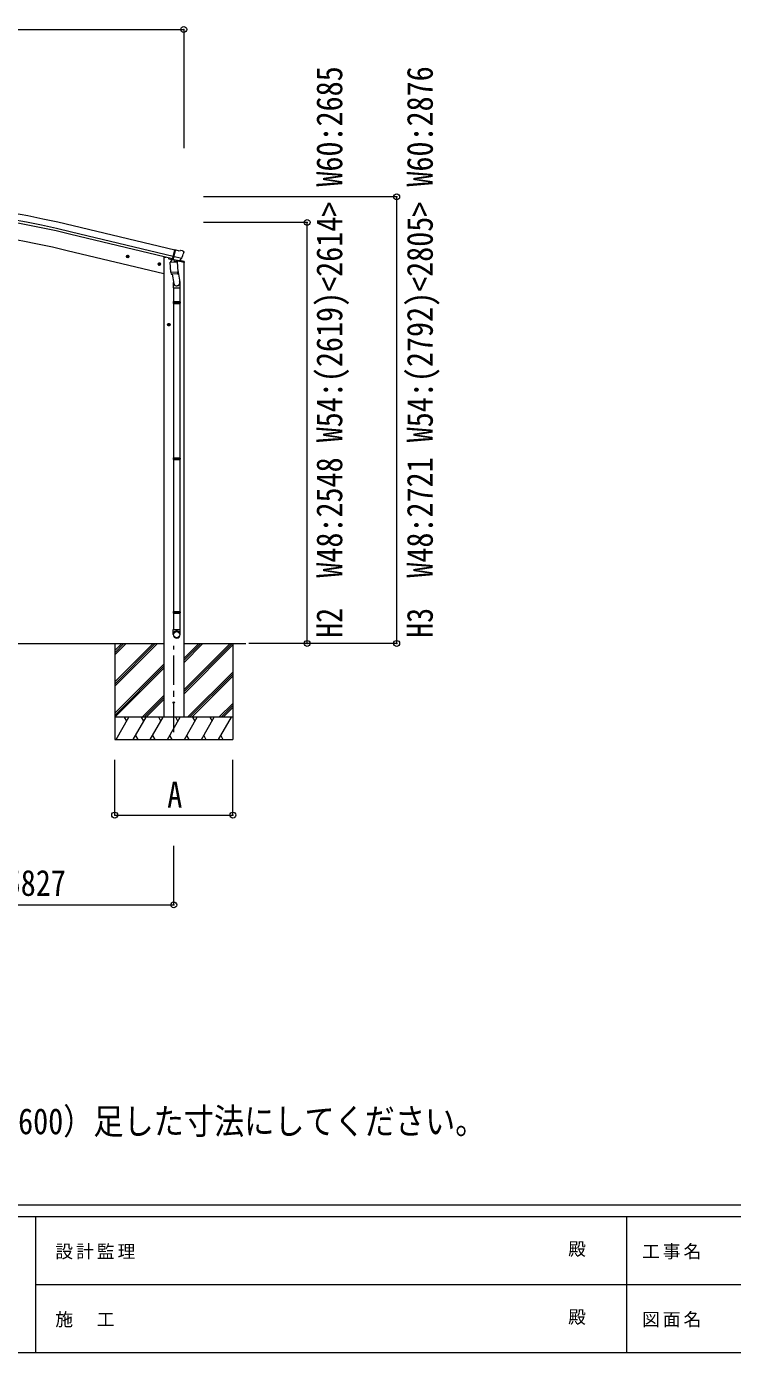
# Model space of a CAD drawing. Units: millimetres at full size, sheet at 1:40; details may follow other scales. Extents: x -11181 to 11305, y -7804 to 7716.
# Drawn here: x -4596 to 181, y -7804 to 1168 of the extents above; entities that cross this region are included whole.
import ezdxf
from ezdxf.enums import TextEntityAlignment as Align

# ---------------------------------------------------------------- set-up
doc = ezdxf.new("R2010")
doc.units = ezdxf.units.MM
doc.header["$LTSCALE"] = 40
doc.header["$PDMODE"] = 32
doc.header["$PDSIZE"] = 40
doc.linetypes.add('CHAIN1', pattern=[8, 5, -1, 1, -1])
for name, color, linetype, lineweight in [('0-0_0', 7, 'Continuous', 9), ('0-1_本体', 4, 'Continuous', 9), ('0-2_部品', 7, 'Continuous', 9), ('0-4_TABLE1', 7, 'Continuous', 18), ('0-6_OTH_LINE', 7, 'Continuous', 9), ('0-8_PARTS2', 5, 'CHAIN1', 9), ('0-A_寸法', 6, 'Continuous', 9), ('F-0_240', 7, 'Continuous', 9)]:
    doc.layers.add(name, color=color, linetype=linetype, lineweight=lineweight)
doc.styles.add('ＭＳ ゴシック', font='')
doc.styles.get('ＭＳ ゴシック').set_extended_font_data('MS Gothic')

msp = doc.modelspace()

# ---------------------------------------------------------------- linework, layer by layer
at = {"layer": '0-0_0'}
for p, q in [((-8198.71, -3006.23), (-3666.69, -3006.23)), ((-3999.69, -3054.82), (-3951.09, -3006.22)), ((-3999.69, -3266.95), (-3738.96, -3006.23)), ((-3999.69, -3281.09), (-3724.82, -3006.23)), ((-3999.69, -3295.24), (-3710.67, -3006.23)), ((-3999.69, -3083.11), (-3922.81, -3006.23)), ((-3999.69, -3068.96), (-3936.95, -3006.23)), ((-3532.69, -3006.23), (-3111.53, -3006.23)), ((-3532.69, -3320.45), (-3218.46, -3006.23)), ((-3532.69, -3334.59), (-3204.32, -3006.23)), ((-3532.69, -3136.61), (-3402.31, -3006.23)), ((-3532.69, -3122.46), (-3416.45, -3006.23)), ((-3532.69, -3108.32), (-3430.59, -3006.23)), ((-3532.69, -3348.74), (-3199.69, -3015.74)), ((-3199.69, -3006.23), (-3199.69, -3656.23)), ((-3999.69, -3479.08), (-3666.69, -3146.09)), ((-3999.69, -3493.23), (-3666.69, -3160.23)), ((-3998.54, -3506.23), (-3666.69, -3174.37)), ((-3506.33, -3506.23), (-3199.69, -3199.59)), ((-3492.19, -3506.23), (-3199.69, -3213.73)), ((-3478.04, -3506.23), (-3199.69, -3227.87)), ((-3814.7, -3506.23), (-3666.69, -3358.22)), ((-3800.55, -3506.23), (-3666.69, -3372.36)), ((-3786.41, -3506.23), (-3666.69, -3386.5)), ((-3294.2, -3506.23), (-3199.69, -3411.72)), ((-3280.05, -3506.23), (-3199.69, -3425.86)), ((-3265.91, -3506.23), (-3199.69, -3440)), ((-3199.69, -3506.23), (-3999.69, -3506.23)), ((-3989.4, -3656.23), (-3902.8, -3506.23)), ((-3917.8, -3532.21), (-3932.8, -3506.23)), ((-3873.93, -3656.23), (-3787.33, -3506.23)), ((-3802.33, -3532.21), (-3817.33, -3506.23)), ((-3758.46, -3656.23), (-3671.86, -3506.23)), ((-3686.86, -3532.21), (-3701.86, -3506.23)), ((-3532.69, -3506.23), (-3666.69, -3506.23)), ((-3642.99, -3656.23), (-3556.39, -3506.23)), ((-3571.39, -3532.21), (-3586.39, -3506.22)), ((-3527.52, -3656.23), (-3440.92, -3506.23)), ((-3455.92, -3532.21), (-3470.92, -3506.23)), ((-3412.05, -3656.23), (-3325.45, -3506.23)), ((-3355.45, -3506.23), (-3340.45, -3532.21)), ((-3296.58, -3656.23), (-3209.98, -3506.23)), ((-3858.93, -3630.25), (-3843.93, -3656.23)), ((-3743.46, -3630.25), (-3728.46, -3656.23)), ((-3627.99, -3630.25), (-3612.99, -3656.23)), ((-3512.52, -3630.25), (-3497.52, -3656.23)), ((-3397.05, -3630.25), (-3382.05, -3656.23)), ((-3281.58, -3630.25), (-3266.58, -3656.23))]:
    msp.add_line(p, q, dxfattribs=at)
msp.add_lwpolyline([(-3999.69, -3006.23), (-3999.69, -3656.23), (-3199.69, -3656.23)], dxfattribs=at)
at = {"layer": '0-1_本体'}
for p, q in [((-3607.63, -404.31), (-4295.54, -239.16)), ((-3603.7, -387.95), (-4291.62, -222.79)), ((-3593.62, -345.97), (-4281.54, -180.82)), ((-3666.69, -506.35), (-4321.92, -349.04)), ((-3590.37, -346.75), (-3604.37, -405.09)), ((-3590.37, -346.75), (-3593.62, -345.97)), ((-3666.69, -393.23), (-3653.81, -393.23)), ((-3666.69, -393.23), (-3666.69, -3506.24)), ((-3604.37, -405.09), (-3607.63, -404.31)), ((-3532.69, -429.5), (-3532.69, -3506.24))]:
    msp.add_line(p, q, dxfattribs=at)
for radius in [7073, 7029.83, 7013, 6900]:
    msp.add_arc((-5932.7, -7058.39), radius, 76.5, 103.5, dxfattribs=at)
at = {"layer": '0-2_部品'}
for p, q in [((-3567.3, -350.56), (-3593.23, -344.34)), ((-3567.3, -350.56), (-3554.04, -347.87)), ((-3539.56, -351.05), (-3552.74, -347.89)), ((-3536.46, -353.3), (-3532.61, -359.6)), ((-3921.17, -386.13), (-3901.72, -390.8)), ((-3913.57, -381.26), (-3918.74, -386.71)), ((-3913.78, -398.18), (-3909.11, -378.74)), ((-3906.28, -383.02), (-3913.57, -381.26)), ((-3909.31, -395.66), (-3904.14, -390.21)), ((-3904.14, -390.21), (-3906.28, -383.02)), ((-3707.25, -437.48), (-3687.8, -442.15)), ((-3699.65, -432.62), (-3704.82, -438.07)), ((-3699.86, -449.54), (-3695.19, -430.1)), ((-3692.36, -434.37), (-3699.65, -432.62)), ((-3695.39, -447.02), (-3690.22, -441.57)), ((-3690.22, -441.57), (-3692.36, -434.37)), ((-3634.77, -397.8), (-3634.77, -401.05)), ((-3612.71, -410.29), (-3630.94, -405.92)), ((-3623.37, -427.74), (-3577.69, -424.54)), ((-3618.7, -494.58), (-3623.37, -427.74)), ((-3608.96, -405.97), (-3622.27, -421.29)), ((-3622.27, -421.29), (-3621.83, -427.63)), ((-3608.01, -405.91), (-3608.96, -405.97)), ((-3604.93, -408.38), (-3606.46, -408.01)), ((-3568.23, -417.19), (-3604.93, -408.38)), ((-3546.3, -402.18), (-3603.81, -388.38)), ((-3598.98, -410.2), (-3597.96, -424.81)), ((-3570.77, -419.2), (-3596.58, -425.63)), ((-3579.46, -421.36), (-3579.23, -424.65)), ((-3577.69, -424.54), (-3573.01, -491.38)), ((-3565.86, -417.66), (-3573.38, -415.86)), ((-3530.22, -430.1), (-3573.15, -419.79)), ((-3570.06, -417.42), (-3570.01, -418.16)), ((-3566.7, -417.56), (-3568.23, -417.19)), ((-3563.15, -417.09), (-3546.77, -402.6)), ((-3559.45, -413.82), (-3532.52, -420.29)), ((-3532.24, -361.88), (-3532.52, -363.03)), ((-3530.22, -423.21), (-3530.22, -430.1)), ((-3618.7, -494.58), (-3573.01, -491.38)), ((-3618.69, -494.57), (-3617.8, -507.27)), ((-3574, -505.99), (-3615.69, -508.9)), ((-3610.26, -508.52), (-3599.53, -572.11)), ((-3574.74, -466.61), (-3558.83, -562.79)), ((-3572.15, -503.85), (-3573.02, -491.38)), ((-3572.55, -505.21), (-3572.55, -505.21)), ((-3602.68, -565.29), (-3602.68, -599.95)), ((-3602.68, -599.95), (-3556.68, -599.95)), ((-3600.68, -599.95), (-3600.68, -693.95)), ((-3558.68, -599.95), (-3558.68, -693.95)), ((-3556.68, -599.95), (-3556.68, -565.59)), ((-3602.68, -695.95), (-3601.68, -693.95)), ((-3602.68, -695.95), (-3556.68, -695.95)), ((-3602.68, -695.95), (-3602.68, -703.95)), ((-3602.68, -703.95), (-3556.68, -703.95)), ((-3602.68, -703.95), (-3601.68, -705.95)), ((-3601.68, -693.95), (-3557.68, -693.95)), ((-3601.68, -705.95), (-3557.68, -705.95)), ((-3600.68, -705.95), (-3600.68, -1750.29)), ((-3558.68, -705.95), (-3558.68, -1750.29)), ((-3556.68, -695.95), (-3557.68, -693.95)), ((-3642.89, -849.81), (-3622.89, -849.81)), ((-3636.64, -843.31), (-3640.39, -849.81)), ((-3629.14, -843.31), (-3636.64, -843.31)), ((-3632.89, -859.81), (-3632.89, -839.81)), ((-3625.38, -849.81), (-3629.14, -843.31)), ((-3629.14, -856.31), (-3625.38, -849.81)), ((-3602.68, -1752.29), (-3601.68, -1750.29)), ((-3602.68, -1752.29), (-3556.68, -1752.29)), ((-3602.68, -1752.29), (-3602.68, -1760.29)), ((-3602.68, -1760.29), (-3556.68, -1760.29)), ((-3602.68, -1760.29), (-3601.68, -1762.29)), ((-3601.68, -1750.29), (-3557.68, -1750.29)), ((-3601.68, -1762.29), (-3557.68, -1762.29)), ((-3600.68, -1762.29), (-3600.68, -2790.32)), ((-3558.68, -1762.29), (-3558.68, -2790.32)), ((-3556.68, -1752.29), (-3557.68, -1750.29)), ((-3602.68, -2792.32), (-3601.68, -2790.32)), ((-3602.68, -2792.32), (-3556.68, -2792.32)), ((-3602.68, -2792.32), (-3602.68, -2800.32)), ((-3602.68, -2800.32), (-3556.68, -2800.32)), ((-3602.68, -2800.32), (-3601.68, -2802.32)), ((-3601.68, -2790.32), (-3557.68, -2790.32)), ((-3601.68, -2802.32), (-3557.68, -2802.32)), ((-3600.68, -2802.32), (-3600.68, -2912.32)), ((-3558.68, -2802.32), (-3558.68, -2912.32)), ((-3556.68, -2792.32), (-3557.68, -2790.32)), ((-3602.68, -2946.46), (-3602.68, -2912.32)), ((-3602.68, -2912.32), (-3556.68, -2912.32)), ((-3556.68, -2946.46), (-3556.68, -2912.32))]:
    msp.add_line(p, q, dxfattribs=at)
for points in [[(-3598.66, -409.79), (-3608.38, -407.45), (-3593.23, -344.34)], [(-3918.74, -386.71), (-3916.61, -393.91), (-3909.31, -395.66)], [(-3704.82, -438.07), (-3702.69, -445.26), (-3695.39, -447.02)], [(-3598.66, -409.79), (-3598.43, -409.94), (-3573.66, -415.88), (-3573.38, -415.86)], [(-3546.03, -401.61), (-3546.61, -402.45), (-3546.77, -402.6)], [(-3556.68, -695.95), (-3556.68, -703.95), (-3557.68, -705.95)], [(-3640.39, -849.81), (-3636.64, -856.31), (-3629.14, -856.31)], [(-3556.68, -1752.29), (-3556.68, -1760.29), (-3557.68, -1762.29)], [(-3556.68, -2792.32), (-3556.68, -2800.32), (-3557.68, -2802.32)]]:
    msp.add_lwpolyline(points, dxfattribs=at)
for centre, radius in [((-3911.44, -388.46), 8.5), ((-3911.44, -388.46), 7.7), ((-3911.44, -388.46), 6.5), ((-3697.52, -439.82), 8.5), ((-3697.52, -439.82), 7.7), ((-3697.52, -439.82), 6.5), ((-3632.89, -849.81), 8.5), ((-3632.89, -849.81), 7.7), ((-3632.89, -849.81), 6.5)]:
    msp.add_circle(centre, radius, dxfattribs=at)
at = {"layer": '0-2_部品', "color": 4}
msp.add_circle((-3599.69, -3406.23), 5, dxfattribs=at)
at = {"layer": '0-2_部品'}
for centre, radius, start, end in [((-3553.44, -350.81), 3, 76.5, 101.5), ((-3540.73, -355.91), 5, 31.5, 76.5), ((-3629.77, -401.05), 5, 180, 256.5), ((-3606.34, -407.52), 0.5, 221.23754, 256.5), ((-3599.58, -410.28), 0.604, 7.79405, 79.40158), ((-3596.94, -424.66), 1.03, 188.03431, 289.96103), ((-3571.01, -418.23), 1, 284, 4), ((-3569.57, -417.38), 0.5, 76.5, 184), ((-3566.58, -417.07), 0.5, 256.5, 291.76246), ((-3729.33, -315.78), 202.4, 334.90875, 346.5), ((-3533.22, -423.21), 3, 0, 76.5), ((-3615.83, -506.91), 2, 190.53157, 274), ((-3574.13, -503.99), 2, 274, 322.59038), ((-3574.09, -504.02), 1.95, 322.52234, 4.95983), ((-3586.68, -565.59), 30, 0, 2.54858)]:
    msp.add_arc(centre, radius, start, end, dxfattribs=at)
for centre, major_axis, ratio, start_param, end_param in [((-3565.16, -414.74), (0.73, -2.92), 0.997631, 5.8041905, 5.8929484), ((-3565.19, -414.61), (-2.63, 3.16), 0.650902, 2.1145521, 2.1873627), ((-3565.14, -414.84), (0.73, -2.92), 0.997631, 5.965759, 6.7621801), ((-3535.16, -361.16), (1.57, -2.57), 0.99628, 0.7835347, 1.5707963), ((-3579.68, -565.29), (-23, 0), 0.996195, 6.0000678, 10.0103449), ((-3579.68, -565.29), (-21, 0), 0.996195, 0.3319459, 3.3482706), ((-3579.68, -2944.72), (23, 0), 0.996195, 6.2831853, 9.424778), ((-3579.68, -2946.46), (23, 0), 0.996195, 6.2831853, 9.424778), ((-3579.68, -2946.46), (0, -23.43), 0.981806, 4.712389, 7.8539816)]:
    msp.add_ellipse(centre, major_axis=major_axis, ratio=ratio, start_param=start_param, end_param=end_param, dxfattribs=at)
msp.add_ellipse((-3579.68, -2946.46), major_axis=(-21, 0), ratio=0.996195, dxfattribs=at)
at = {"layer": '0-6_OTH_LINE', "color": 6}
for p, q in [((-3599.69, -4775.11), (-3599.69, -4375.11)), ((-8265.71, -4775.11), (-3599.69, -4775.11))]:
    msp.add_line(p, q, dxfattribs=at)
msp.add_point((-3599.69, -4775.11), dxfattribs=at)
at = {"layer": '0-8_PARTS2'}
msp.add_line((-3599.69, -3607.16), (-3599.69, -3023.21), dxfattribs=at)
at = {"layer": '0-A_寸法'}
for p, q in [((-8333.21, 1147.56), (-3532.19, 1147.56)), ((-3532.19, 1147.56), (-3532.19, 345.23)), ((-2091.01, 14.81), (-3397.44, 14.81)), ((-2091.01, -3006.23), (-2091.01, 14.81)), ((-2696.98, -158.19), (-3397.44, -158.19)), ((-2696.98, -3006.23), (-2696.98, -158.19)), ((-2696.98, -3006.23), (-3091.23, -3006.23)), ((-2091.01, -3006.23), (-2696.98, -3006.23)), ((-3999.69, -4167.6), (-3999.69, -3793.19)), ((-3199.69, -4167.6), (-3199.69, -3793.19)), ((-3999.69, -4167.6), (-3199.69, -4167.6))]:
    msp.add_line(p, q, dxfattribs=at)
for p in [(-3532.19, 1147.56), (-2091.01, 14.81), (-2696.98, -158.19), (-2696.98, -3006.23), (-2091.01, -3006.23), (-3999.69, -4167.6), (-3199.69, -4167.6)]:
    msp.add_point(p, dxfattribs=at)
at = {"layer": 'F-0_240', "color": 5}
for p, q in [((-11180.61, -6803.54), (10739.39, -6803.54)), ((-11180.61, -6883.54), (7183.72, -6883.54)), ((-4536.28, -6883.54), (-4536.28, -7803.54)), ((-536.28, -6883.54), (-536.28, -7803.54)), ((-4536.28, -7343.54), (3663.72, -7343.54)), ((-11180.61, -7803.54), (10739.39, -7803.54))]:
    msp.add_line(p, q, dxfattribs=at)

# ---------------------------------------------------------------- texts
at = {"layer": '0-4_TABLE1', "style": 'ＭＳ ゴシック', "width": 0.85}
for s, p in [('H2\u3000W48:2548 W54:(2619)<2614> W60:2685', (-2406.53, -2969.15)), ('H3\u3000W48:2721 W54:(2792)<2805> W60:2876', (-1794.07, -2969.15))]:
    msp.add_text(s, height=176, rotation=90, dxfattribs=at).set_placement(p, align=Align.BOTTOM_LEFT)
msp.add_text('・ロング柱:2500（超ロング柱:2800)の場合、H2,H3に300(600）足した寸法にしてください。', height=176, dxfattribs=at).set_placement((-9953.34, -6379.77), align=Align.BOTTOM_LEFT)
at = {"layer": '0-6_OTH_LINE', "style": 'ＭＳ ゴシック', "width": 0.85}
msp.add_text('48:4666 54:(5257)<5236> 60:5827', height=176, dxfattribs=at).set_placement((-7484.86, -4767.11), align=Align.BOTTOM_LEFT)
at = {"layer": '0-A_寸法', "color": 7, "style": 'ＭＳ ゴシック', "width": 0.85}
msp.add_text('A', height=176, dxfattribs=at).set_placement((-3643.87, -4170.1), align=Align.BOTTOM_LEFT)
at = {"layer": 'F-0_240', "style": 'ＭＳ ゴシック'}
for p in [(-930.57, -7173.54), (-930.57, -7633.54)]:
    msp.add_text('殿', height=87.98, dxfattribs=at).set_placement(p, align=Align.BOTTOM_LEFT)
at = {"layer": 'F-0_240', "char_height": 87.98, "attachment_point": 7, "style": 'ＭＳ ゴシック'}
for s, insert in [('\\T1.17;設計監理', (-4401.18, -7173.54)), ('\\T1.17;工事名', (-430.81, -7173.54)), ('\\T1.17;施\u3000工', (-4401.18, -7633.54)), ('\\T1.17;図面名', (-430.81, -7633.54))]:
    msp.add_mtext(s, dxfattribs=dict(at, insert=insert))

doc.saveas('drawing.dxf')
